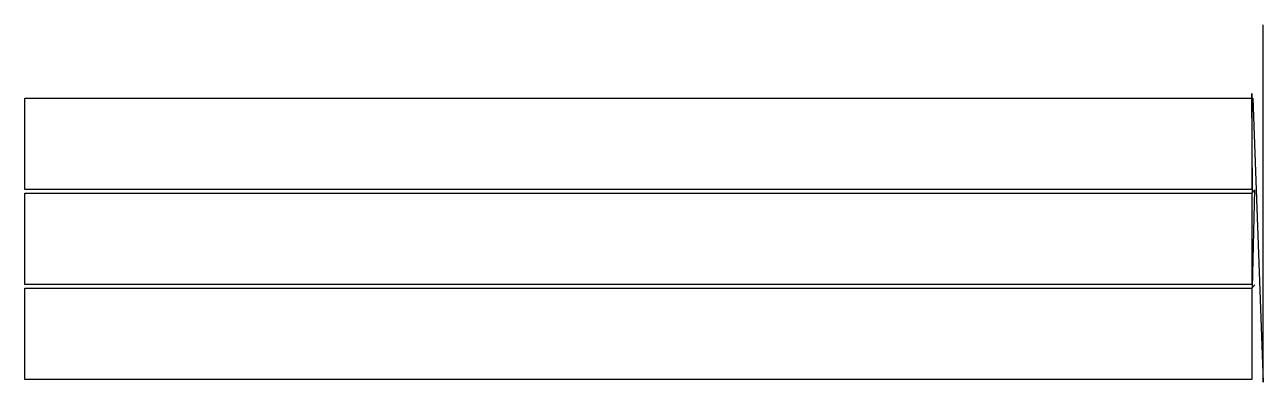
# Model space of a CAD drawing. Header units: metres. Extents: x 15 to 6936, y 0 to 2000.
import ezdxf

# ---------------------------------------------------------------- set-up
doc = ezdxf.new("R2010")
doc.units = ezdxf.units.M

msp = doc.modelspace()

# ---------------------------------------------------------------- linework, layer by layer
at = {"layer": 'TOOL_0'}
for p, q in [((6935.946, 1999.001), (6935.946, 2000.001)), ((6935.946, 1.001), (6935.946, 1999.001)), ((6875.537, 1061.845), (6872.001, 1614.882)), ((6872.001, 1614.882), (6872.001, 1589.882)), ((15, 1078.382), (15, 1589.882)), ((15, 1589.882), (6872.001, 1589.882)), ((6872.001, 1589.882), (6872.001, 1078.382)), ((6872.001, 1589.882), (6877.001, 1589.882)), ((6877.001, 1589.882), (6935.946, 0.001)), ((6872.001, 1078.382), (15, 1078.382)), ((15, 546.809), (15, 1058.309)), ((15, 1058.309), (6872.001, 1058.309)), ((6889.679, 1075.987), (6872.001, 1058.309)), ((6872.001, 1058.309), (6875.537, 1061.845)), ((6872.001, 1058.309), (6872.001, 546.809)), ((6875.537, 530.037), (6889.679, 1075.987)), ((6872.001, 546.809), (15, 546.809)), ((15, 15.001), (15, 526.501)), ((15, 526.501), (6872.001, 526.501)), ((6889.679, 544.179), (6872.001, 526.501)), ((6872.001, 526.501), (6875.537, 530.037)), ((6872.001, 526.501), (6872.001, 15.001)), ((6872.001, 15.001), (15, 15.001)), ((6935.946, 0.001), (6935.946, 1.001)), ((6935.946, 1.001), (6935.946, 0.001)), ((6935.946, 0.001), (6935.946, 1.001))]:
    msp.add_line(p, q, dxfattribs=at)

doc.saveas('drawing.dxf')
